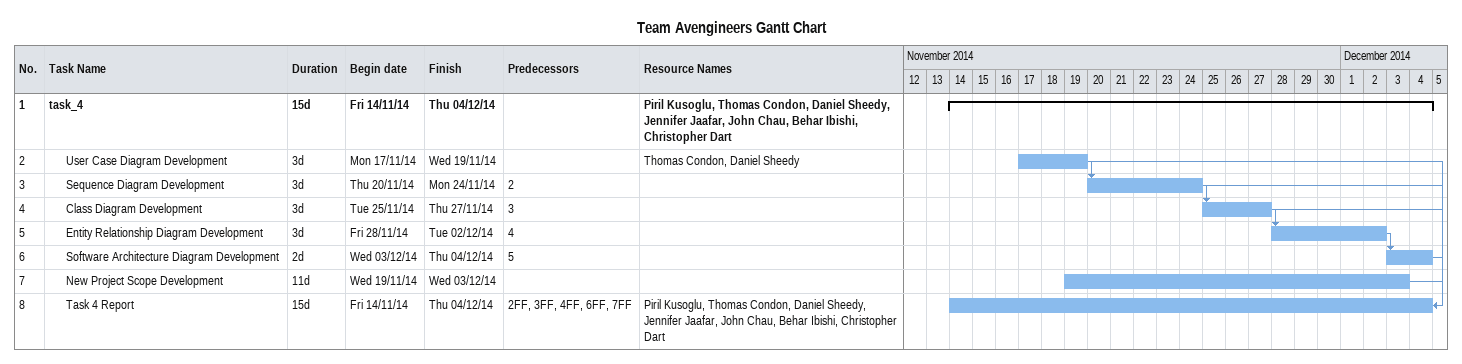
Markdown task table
Team Avengineers Gantt Chart

| ID | Level | Task | Duration | Start | Finish | Predecessors | Resources |
|---|---|---|---|---|---|---|---|
| 1 | 1 | **task_4** | 15d | 2014-11-14 | 2014-12-04 |  | Piril Kusoglu, Thomas Condon, Daniel Sheedy, Jennifer Jaafar, John Chau, Behar Ibishi, Christopher Dart |
| 2 | 2 | User Case Diagram Development | 3d | 2014-11-17 | 2014-11-19 |  | Thomas Condon, Daniel Sheedy |
| 3 | 2 | Sequence Diagram Development | 3d | 2014-11-20 | 2014-11-24 | 2 |  |
| 4 | 2 | Class Diagram Development | 3d | 2014-11-25 | 2014-11-27 | 3 |  |
| 5 | 2 | Entity Relationship Diagram Development | 3d | 2014-11-28 | 2014-12-02 | 4 |  |
| 6 | 2 | Software Architecture Diagram Development | 2d | 2014-12-03 | 2014-12-04 | 5 |  |
| 7 | 2 | New Project Scope Development | 11d | 2014-11-19 | 2014-12-03 |  |  |
| 8 | 2 | Task 4 Report | 15d | 2014-11-14 | 2014-12-04 | 2FF, 3FF, 4FF, 6FF, 7FF | Piril Kusoglu, Thomas Condon, Daniel Sheedy, Jennifer Jaafar, John Chau, Behar Ibishi, Christopher Dart |
